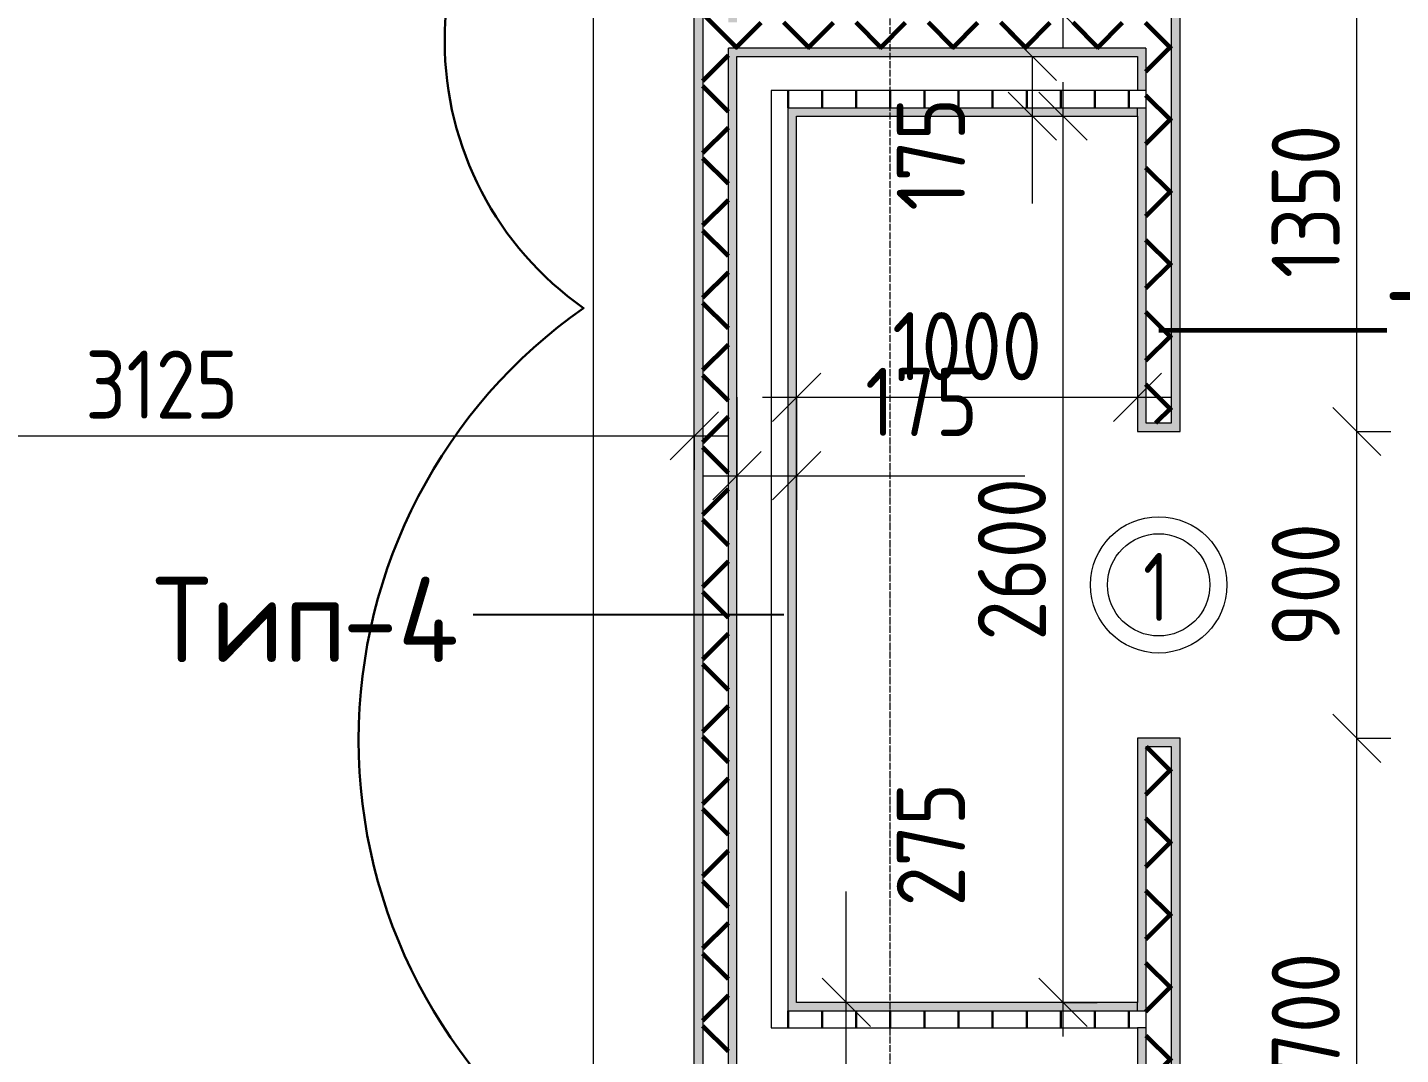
# Model space of a CAD drawing. Header units: millimetres. Extents: x -60946 to 138510, y -262288 to 24501.
# Drawn here: x -11722 to -7694, y -146871 to -143857 of the extents above; entities that cross this region are included whole.
import ezdxf

# ---------------------------------------------------------------- set-up
doc = ezdxf.new("R2010")
doc.units = ezdxf.units.MM
doc.linetypes.add('ADSK_Линия сетки', pattern=[25, 20, -2.5, 0, -2.5])
for name, color, linetype, lineweight in [('2)Тип-2', 3, 'Continuous', 60), ('Марки дверей', 7, 'Continuous', 20), ('Оси', 7, 'Continuous', 9), ('Размеры', 7, 'Continuous', 9), ('Стены внутренние', 7, 'Continuous', 18), ('Стены штриховка', 7, 'Continuous', 9)]:
    doc.layers.add(name, color=color, linetype=linetype, lineweight=lineweight)
doc.layers.add('2)Тип-4', color=7, linetype='Continuous', lineweight=30, true_color=0x0080c0)
doc.styles.add('GOST Common_3', font='', dxfattribs={"width": 0.9, "height": 200})
doc.styles.add('GOST Common_4', font='', dxfattribs={"height": 250})
doc.styles.add('GOST Common_B', font='', dxfattribs={"width": 0.8, "height": 200})
doc.styles.get('GOST Common_3').set_extended_font_data('GOST Common')
doc.styles.get('GOST Common_4').set_extended_font_data('GOST Common')
doc.styles.get('GOST Common_B').set_extended_font_data('GOST Common', bold=True)
doc.dimstyles.new('ADSK_Основной_2_0', dxfattribs={"dimscale": 304.8, "dimtxt": 201.142999, "dimasz": 0.463911, "dimexe": 0.328084, "dimexo": 0.328084, "dimgap": 0.164042, "dimtad": 1, "dimdec": 3, "dimrnd": 0.001, "dimdsep": 46, "dimtxsty": 'GOST Common_3', "dimblk1": 'OBLIQUE', "dimblk2": 'OBLIQUE', "dimsah": 1, "dimcen": 0.09, "dimdle": 0.328084, "dimazin": 2, "dimtfac": 1, "dimtdec": 4, "dimtix": 1, "dimtmove": 0, "dimatfit": 3, "dimfxl": 1, "dimtvp": 1, "dimtolj": 1, "dimtzin": 0, "dimlwd": 20, "dimlwe": 20, "dimarcsym": 2})
doc.dimstyles.new('ADSK_Основной_2_0_1', dxfattribs={"dimscale": 304.8, "dimtxt": 201.142999, "dimasz": 0.463911, "dimexe": 0.328084, "dimexo": 0.328084, "dimgap": 0.164042, "dimtad": 1, "dimdec": 3, "dimrnd": 0.001, "dimdsep": 46, "dimtxsty": 'GOST Common_3', "dimblk1": 'OBLIQUE', "dimblk2": 'OBLIQUE', "dimsah": 1, "dimcen": 0.09, "dimdle": 0.328084, "dimazin": 2, "dimtfac": 1, "dimtdec": 4, "dimtix": 1, "dimtmove": 1, "dimatfit": 3, "dimfxl": 1, "dimtvp": 1, "dimtolj": 1, "dimtzin": 0, "dimlwd": 20, "dimlwe": 20, "dimarcsym": 2})
doc.dimstyles.new('ADSK_Основной_2_0_2', dxfattribs={"dimscale": 304.8, "dimtxt": 201.142999, "dimasz": 0.463911, "dimexe": 0.328084, "dimexo": 0.328084, "dimgap": 0.164042, "dimtad": 1, "dimdec": 3, "dimrnd": 0.001, "dimdsep": 46, "dimtxsty": 'GOST Common_3', "dimblk1": 'OBLIQUE', "dimblk2": 'OBLIQUE', "dimsah": 1, "dimcen": 0.09, "dimdle": 0.328084, "dimazin": 2, "dimtfac": 1, "dimtdec": 4, "dimtix": 1, "dimtmove": 0, "dimatfit": 3, "dimfxl": 1, "dimtvp": 1, "dimtolj": 1, "dimtzin": 0, "dimlwd": 20, "dimlwe": 20, "dimarcsym": 2})
pattern_1 = [(45, (9.36, -150597.75), (-106.066, 106.066), []), (135, (9.36, -150597.75), (-106.066, -106.066), [])]
pattern_2 = [(90, (9.36, -150597.75), (-100, 6e-15), [])]

# ---------------------------------------------------------------- blocks, each defined once
blk = doc.blocks.new('_Oblique')
at = {"color": 0, "linetype": 'ByBlock', "lineweight": -2}
blk.add_line((-0.5, -0.5), (0.5, 0.5), dxfattribs=at)
blk = doc.blocks.new('*D5321')
at = {"layer": 'Defpoints', "color": 0, "transparency": 16777216}
for p in [(-9962, -138507.8), (-10061.9, -147767.8), (-9765.6, -147767.8)]:
    blk.add_point(p, dxfattribs=at)
at = {"layer": 'Размеры', "color": 0, "lineweight": 20, "transparency": 16777216}
for p, q in [((-10061.9, -138407.8), (-10061.9, -147867.8)), ((-10062, -138507.8), (-10161.9, -138507.8)), ((-9865.6, -147767.8), (-10161.9, -147767.8))]:
    blk.add_line(p, q, dxfattribs=at)
at = {"layer": 'Размеры', "color": 0, "lineweight": 20, "transparency": 16777216, "xscale": 141.4, "yscale": 141.4, "zscale": 141.4}
for p, rotation in [((-10061.9, -138507.8), 90), ((-10061.9, -147767.8), 270)]:
    blk.add_blockref('_Oblique', p, dxfattribs=dict(at, rotation=rotation))
at = {"layer": 'Размеры', "color": 0, "lineweight": 9, "transparency": 16777216, "insert": (-10211.9, -143137.8), "char_height": 200, "width": 605.475, "attachment_point": 5, "rotation": 90, "style": 'GOST Common_3'}
blk.add_mtext('\\A1;9260', dxfattribs=at)
blk = doc.blocks.new('*D5373')
at = {"layer": 'Defpoints', "color": 0, "transparency": 16777216}
for p in [(-7921.8, -145942.8), (-7821.8, -145942.8), (-7921.8, -147642.8)]:
    blk.add_point(p, dxfattribs=at)
at = {"layer": 'Размеры', "color": 0, "lineweight": 20, "transparency": 16777216}
for p, q in [((-7821.8, -147742.8), (-7821.8, -145842.8)), ((-7821.8, -145942.8), (-7721.8, -145942.8)), ((-7821.8, -147642.8), (-7721.8, -147642.8))]:
    blk.add_line(p, q, dxfattribs=at)
at = {"layer": 'Размеры', "color": 0, "lineweight": 20, "transparency": 16777216, "xscale": 141.4, "yscale": 141.4, "zscale": 141.4}
for p, rotation in [((-7821.8, -145942.8), 90), ((-7821.8, -147642.8), 270)]:
    blk.add_blockref('_Oblique', p, dxfattribs=dict(at, rotation=rotation))
at = {"layer": 'Размеры', "color": 0, "lineweight": 9, "transparency": 16777216, "insert": (-7971.8, -146792.8), "char_height": 200, "width": 560.473, "attachment_point": 5, "rotation": 90, "style": 'GOST Common_3'}
blk.add_mtext('\\A1;1700', dxfattribs=at)
blk = doc.blocks.new('*D5374')
at = {"layer": 'Defpoints', "color": 0, "transparency": 16777216}
for p in [(-7921.8, -145042.8), (-7821.8, -145042.8), (-7921.8, -145942.8)]:
    blk.add_point(p, dxfattribs=at)
at = {"layer": 'Размеры', "color": 0, "lineweight": 20, "transparency": 16777216}
for p, q in [((-7821.8, -146042.8), (-7821.8, -144942.8)), ((-7821.8, -145042.8), (-7721.8, -145042.8)), ((-7821.8, -145942.8), (-7721.8, -145942.8))]:
    blk.add_line(p, q, dxfattribs=at)
at = {"layer": 'Размеры', "color": 0, "lineweight": 20, "transparency": 16777216, "xscale": 141.4, "yscale": 141.4, "zscale": 141.4}
for p, rotation in [((-7821.8, -145042.8), 90), ((-7821.8, -145942.8), 270)]:
    blk.add_blockref('_Oblique', p, dxfattribs=dict(at, rotation=rotation))
at = {"layer": 'Размеры', "color": 0, "lineweight": 9, "transparency": 16777216, "insert": (-7971.8, -145492.8), "char_height": 200, "width": 454.106, "attachment_point": 5, "rotation": 90, "style": 'GOST Common_3'}
blk.add_mtext('\\A1;900', dxfattribs=at)
blk = doc.blocks.new('*D5375')
at = {"layer": 'Defpoints', "color": 0, "transparency": 16777216}
for p in [(-7921.8, -143692.8), (-7821.8, -143692.8), (-7921.8, -145042.8)]:
    blk.add_point(p, dxfattribs=at)
at = {"layer": 'Размеры', "color": 0, "lineweight": 20, "transparency": 16777216}
for p, q in [((-7821.8, -145142.8), (-7821.8, -143592.8)), ((-7821.8, -143692.8), (-7721.8, -143692.8)), ((-7821.8, -145042.8), (-7721.8, -145042.8))]:
    blk.add_line(p, q, dxfattribs=at)
at = {"layer": 'Размеры', "color": 0, "lineweight": 20, "transparency": 16777216, "xscale": 141.4, "yscale": 141.4, "zscale": 141.4}
for p, rotation in [((-7821.8, -143692.8), 90), ((-7821.8, -145042.8), 270)]:
    blk.add_blockref('_Oblique', p, dxfattribs=dict(at, rotation=rotation))
at = {"layer": 'Размеры', "color": 0, "lineweight": 9, "transparency": 16777216, "insert": (-7971.8, -144367.8), "char_height": 200, "width": 560.473, "attachment_point": 5, "rotation": 90, "style": 'GOST Common_3'}
blk.add_mtext('\\A1;1350', dxfattribs=at)
blk = doc.blocks.new('*D5381')
at = {"layer": 'Defpoints', "color": 0, "transparency": 16777216}
for p in [(-8783.9, -141392.8), (-8683.9, -141392.8), (-8783.9, -143817.8)]:
    blk.add_point(p, dxfattribs=at)
at = {"layer": 'Размеры', "color": 0, "lineweight": 20, "transparency": 16777216}
for p, q in [((-8683.9, -143917.8), (-8683.9, -141292.8)), ((-8683.9, -141392.8), (-8583.9, -141392.8)), ((-8683.9, -143817.8), (-8583.9, -143817.8))]:
    blk.add_line(p, q, dxfattribs=at)
at = {"layer": 'Размеры', "color": 0, "lineweight": 20, "transparency": 16777216, "xscale": 141.4, "yscale": 141.4, "zscale": 141.4}
for p, rotation in [((-8683.9, -141392.8), 90), ((-8683.9, -143817.8), 270)]:
    blk.add_blockref('_Oblique', p, dxfattribs=dict(at, rotation=rotation))
at = {"layer": 'Размеры', "color": 0, "lineweight": 9, "transparency": 16777216, "insert": (-8833.9, -142605.3), "char_height": 200, "width": 625.93, "attachment_point": 5, "rotation": 90, "style": 'GOST Common_3'}
blk.add_mtext('\\A1;2425', dxfattribs=at)
blk = doc.blocks.new('*D5382')
at = {"layer": 'Defpoints', "color": 0, "transparency": 16777216}
for p in [(-9319.7, -146717.8), (-8783.9, -146717.8), (-8990.6, -146992.8)]:
    blk.add_point(p, dxfattribs=at)
at = {"layer": 'Размеры', "color": 0, "lineweight": 20, "transparency": 16777216}
for p, q in [((-9319.7, -146717.8), (-9319.7, -146392.5)), ((-8883.9, -146717.8), (-9419.7, -146717.8)), ((-9319.7, -147092.8), (-9319.7, -146717.8)), ((-9090.6, -146992.8), (-9419.7, -146992.8))]:
    blk.add_line(p, q, dxfattribs=at)
at = {"layer": 'Размеры', "color": 0, "lineweight": 20, "transparency": 16777216, "xscale": 141.4, "yscale": 141.4, "zscale": 141.4}
for p, rotation in [((-9319.7, -146717.8), 90), ((-9319.7, -146992.8), 270)]:
    blk.add_blockref('_Oblique', p, dxfattribs=dict(at, rotation=rotation))
at = {"layer": 'Размеры', "color": 0, "lineweight": 9, "transparency": 16777216, "insert": (-9171.6, -146436.2), "char_height": 200, "width": 454.106, "attachment_point": 1, "rotation": 90, "line_spacing_factor": 1.022761, "style": 'GOST Common_3'}
blk.add_mtext('\\A1;275', dxfattribs=at)
blk = doc.blocks.new('*D5383')
at = {"layer": 'Defpoints', "color": 0, "transparency": 16777216}
for p in [(-8783.9, -144117.8), (-8683.9, -144117.8), (-8783.9, -146717.8)]:
    blk.add_point(p, dxfattribs=at)
at = {"layer": 'Размеры', "color": 0, "lineweight": 20, "transparency": 16777216}
for p, q in [((-8683.9, -146817.8), (-8683.9, -144017.8)), ((-8683.9, -144117.8), (-8583.9, -144117.8)), ((-8683.9, -146717.8), (-8583.9, -146717.8))]:
    blk.add_line(p, q, dxfattribs=at)
at = {"layer": 'Размеры', "color": 0, "lineweight": 20, "transparency": 16777216, "xscale": 141.4, "yscale": 141.4, "zscale": 141.4}
for p, rotation in [((-8683.9, -144117.8), 90), ((-8683.9, -146717.8), 270)]:
    blk.add_blockref('_Oblique', p, dxfattribs=dict(at, rotation=rotation))
at = {"layer": 'Размеры', "color": 0, "lineweight": 9, "transparency": 16777216, "insert": (-8833.9, -145417.8), "char_height": 200, "width": 605.475, "attachment_point": 5, "rotation": 90, "style": 'GOST Common_3'}
blk.add_mtext('\\A1;2600', dxfattribs=at)
blk = doc.blocks.new('*D5384')
at = {"layer": 'Defpoints', "color": 0, "transparency": 16777216}
for p in [(-8783.9, -143942.8), (-8774, -143942.8), (-8783.9, -144117.8)]:
    blk.add_point(p, dxfattribs=at)
at = {"layer": 'Размеры', "color": 0, "lineweight": 20, "transparency": 16777216}
for p, q in [((-8774, -143942.8), (-8774, -144217.8)), ((-8683.9, -143942.8), (-8674, -143942.8)), ((-8774, -144117.8), (-8774, -144373.9)), ((-8683.9, -144117.8), (-8674, -144117.8))]:
    blk.add_line(p, q, dxfattribs=at)
at = {"layer": 'Размеры', "color": 0, "lineweight": 20, "transparency": 16777216, "xscale": 141.4, "yscale": 141.4, "zscale": 141.4}
for p, rotation in [((-8774, -143942.8), 90), ((-8774, -144117.8), 270)]:
    blk.add_blockref('_Oblique', p, dxfattribs=dict(at, rotation=rotation))
at = {"layer": 'Размеры', "color": 0, "lineweight": 9, "transparency": 16777216, "insert": (-9171.6, -144395.2), "char_height": 200, "width": 409.104, "attachment_point": 1, "rotation": 90, "line_spacing_factor": 1.022761, "style": 'GOST Common_3'}
blk.add_mtext('\\A1;175', dxfattribs=at)
blk = doc.blocks.new('*D5385')
at = {"layer": 'Defpoints', "color": 0, "transparency": 16777216}
for p in [(-9640.6, -144842.6), (-9465.6, -144842.6), (-9465.6, -145172.6)]:
    blk.add_point(p, dxfattribs=at)
at = {"layer": 'Размеры', "color": 0, "lineweight": 20, "transparency": 16777216}
for p, q in [((-9640.6, -144942.6), (-9640.6, -145272.6)), ((-9465.6, -144942.6), (-9465.6, -145272.6)), ((-9740.6, -145172.6), (-9465.6, -145172.6)), ((-9465.6, -145172.6), (-8795.7, -145172.6))]:
    blk.add_line(p, q, dxfattribs=at)
at = {"layer": 'Размеры', "color": 0, "lineweight": 20, "transparency": 16777216, "xscale": 141.4, "yscale": 141.4, "zscale": 141.4, "rotation": 180}
blk.add_blockref('_Oblique', (-9640.6, -145172.6), dxfattribs=at)
at = {"layer": 'Размеры', "color": 0, "lineweight": 20, "transparency": 16777216, "xscale": 141.4, "yscale": 141.4, "zscale": 141.4}
blk.add_blockref('_Oblique', (-9465.6, -145172.6), dxfattribs=at)
at = {"layer": 'Размеры', "color": 0, "lineweight": 9, "transparency": 16777216, "insert": (-9264.5, -144856), "char_height": 200, "width": 409.104, "attachment_point": 1, "line_spacing_factor": 1.022761, "style": 'GOST Common_3'}
blk.add_mtext('\\A1;175', dxfattribs=at)
blk = doc.blocks.new('*D5386')
at = {"layer": 'Defpoints', "color": 0, "transparency": 16777216}
for p in [(-9465.6, -144842.6), (-8465.6, -144842.6), (-8465.6, -144942.6)]:
    blk.add_point(p, dxfattribs=at)
at = {"layer": 'Размеры', "color": 0, "lineweight": 20, "transparency": 16777216}
for p, q in [((-9565.6, -144942.6), (-8365.6, -144942.6)), ((-9465.6, -144942.6), (-9465.6, -145042.6)), ((-8465.6, -144942.6), (-8465.6, -145042.6))]:
    blk.add_line(p, q, dxfattribs=at)
at = {"layer": 'Размеры', "color": 0, "lineweight": 20, "transparency": 16777216, "xscale": 141.4, "yscale": 141.4, "zscale": 141.4, "rotation": 180}
blk.add_blockref('_Oblique', (-9465.6, -144942.6), dxfattribs=at)
at = {"layer": 'Размеры', "color": 0, "lineweight": 20, "transparency": 16777216, "xscale": 141.4, "yscale": 141.4, "zscale": 141.4}
blk.add_blockref('_Oblique', (-8465.6, -144942.6), dxfattribs=at)
at = {"layer": 'Размеры', "color": 0, "lineweight": 9, "transparency": 16777216, "insert": (-8965.6, -144792.6), "char_height": 200, "width": 560.473, "attachment_point": 5, "style": 'GOST Common_3'}
blk.add_mtext('\\A1;1000', dxfattribs=at)
blk = doc.blocks.new('*D5591')
at = {"layer": 'Defpoints', "color": 0, "transparency": 16777216}
for p in [(-12890.6, -144567.8), (-9765.6, -144955.4), (-9765.6, -145055.4)]:
    blk.add_point(p, dxfattribs=at)
at = {"layer": 'Размеры', "color": 0, "lineweight": 20, "transparency": 16777216}
for p, q in [((-12890.6, -144667.8), (-12890.6, -145155.4)), ((-12990.6, -145055.4), (-9665.6, -145055.4)), ((-9765.6, -145055.4), (-9765.6, -145155.4))]:
    blk.add_line(p, q, dxfattribs=at)
at = {"layer": 'Размеры', "color": 0, "lineweight": 20, "transparency": 16777216, "xscale": 141.4, "yscale": 141.4, "zscale": 141.4, "rotation": 180}
blk.add_blockref('_Oblique', (-12890.6, -145055.4), dxfattribs=at)
at = {"layer": 'Размеры', "color": 0, "lineweight": 20, "transparency": 16777216, "xscale": 141.4, "yscale": 141.4, "zscale": 141.4}
blk.add_blockref('_Oblique', (-9765.6, -145055.4), dxfattribs=at)
at = {"layer": 'Размеры', "color": 0, "lineweight": 9, "transparency": 16777216, "insert": (-11328.1, -144905.4), "char_height": 200, "width": 560.473, "attachment_point": 5, "style": 'GOST Common_3'}
blk.add_mtext('\\A1;3125', dxfattribs=at)
blk = doc.blocks.new('М_двери1 - Марка экземпляра 2-3719212-Кладочный план 3-го этажа')
at = {"layer": 'Марки дверей'}
for radius in [2, 1.5]:
    blk.add_circle((0, 0), radius, dxfattribs=at)

msp = doc.modelspace()

# ---------------------------------------------------------------- hatches: boundary and pattern name
at = {"layer": '2)Тип-2'}
h = msp.add_hatch(color=256, dxfattribs=at)
h.paths.add_polyline_path([(-9740.6385, -147767.7816), (-9740.6385, -138532.7816), (-9765.6385, -138532.7816), (-9765.6385, -147767.7816)])
h.paths.add_polyline_path([(-9740.6385, -137982.7816), (-9740.6385, -137842.7816), (-9765.6385, -137842.7816), (-9765.6385, -137982.7816)])
h.paths.add_polyline_path([(-9765.6385, -137192.7816), (-9740.6385, -137192.7816), (-9740.6385, -134442.7816), (-9765.6385, -134442.7816), (-9765.6385, -136793.4613)])
h.paths.add_polyline_path([(-9740.6385, -132942.7816), (-9740.6385, -129017.7816), (-9765.6385, -129017.7816), (-9765.6385, -132942.7816)])
h.paths.add_polyline_path([(-9740.6385, -127767.7816), (-9740.6385, -126842.7816), (-9765.6385, -126842.7816), (-9765.6385, -127767.7816)])
h = msp.add_hatch(color=256, dxfattribs=at)
h.paths.add_polyline_path([(-9640.6385, -147667.7816), (-9640.6385, -143917.7816), (-9665.6385, -143917.7816), (-9665.6385, -147667.7816)])
h.paths.add_polyline_path([(-9665.6385, -143842.7816), (-9640.6385, -143842.7816), (-9640.6385, -141367.7816), (-9665.6385, -141367.7816), (-9665.6385, -143603.5643)])
h.paths.add_polyline_path([(-9665.6385, -141292.7816), (-9640.6385, -141292.7816), (-9640.6385, -138622.7816), (-9665.6385, -138622.7816), (-9665.6385, -140879.5231)])
h.paths.add_polyline_path([(-9640.6385, -138572.7816), (-9640.6385, -138507.7816), (-9765.6385, -138507.7816), (-9765.6385, -138532.7816), (-9665.6385, -138532.7816), (-9665.6385, -138572.7816)])
h.paths.add_polyline_path([(-9765.6385, -138007.7816), (-9640.6385, -138007.7816), (-9640.6385, -137932.7816), (-9665.6385, -137932.7816), (-9665.6385, -137982.7816), (-9765.6385, -137982.7816)])
h.paths.add_polyline_path([(-9665.6385, -137882.7816), (-9640.6385, -137882.7816), (-9640.6385, -137817.7816), (-9765.6385, -137817.7816), (-9765.6385, -137842.7816), (-9665.6385, -137842.7816)])
h.paths.add_polyline_path([(-9640.6385, -137217.7816), (-9640.6385, -137142.7816), (-9665.6385, -137142.7816), (-9665.6385, -137192.7816), (-9765.6385, -137192.7816), (-9765.6385, -137217.7816)])
h.paths.add_polyline_path([(-9640.6385, -137092.7816), (-9640.6385, -135967.7816), (-9665.6385, -135967.7816), (-9665.6385, -137092.7816)])
h.paths.add_polyline_path([(-9665.6385, -135917.7816), (-9640.6385, -135917.7816), (-9640.6385, -134592.7816), (-9665.6385, -134592.7816), (-9665.6385, -135431.4407)])
h.paths.add_polyline_path([(-9665.6385, -134542.7816), (-9640.6385, -134542.7816), (-9640.6385, -134417.7816), (-9765.6385, -134417.7816), (-9765.6385, -134442.7816), (-9665.6385, -134442.7816)])
h.paths.add_polyline_path([(-9640.6385, -132967.7816), (-9640.6385, -132842.7816), (-9665.6385, -132842.7816), (-9665.6385, -132942.7816), (-9765.6385, -132942.7816), (-9765.6385, -132967.7816)])
h.paths.add_polyline_path([(-9665.6385, -132792.7816), (-9640.6385, -132792.7816), (-9640.6385, -130042.7816), (-9665.6385, -130042.7816), (-9665.6385, -132707.3995)])
h.paths.add_polyline_path([(-9640.6385, -129992.7816), (-9640.6385, -129192.7816), (-9665.6385, -129192.7816), (-9665.6385, -129992.7816)])
h.paths.add_polyline_path([(-9640.6385, -129142.7816), (-9640.6385, -128992.7816), (-9765.6385, -128992.7816), (-9765.6385, -129017.7816), (-9665.6385, -129017.7816), (-9665.6385, -129142.7816)])
h.paths.add_polyline_path([(-9640.6385, -127792.7816), (-9640.6385, -127642.7816), (-9665.6385, -127642.7816), (-9665.6385, -127767.7816), (-9765.6385, -127767.7816), (-9765.6385, -127792.7816)])
h.paths.add_polyline_path([(-9665.6385, -127592.7816), (-9640.6385, -127592.7816), (-9640.6385, -126842.7816), (-9665.6385, -126842.7816), (-9665.6385, -127259.3171)])
h = msp.add_hatch(dxfattribs=at)
h.set_pattern_fill('FP_4', color=256, style=0, pattern_type=2)
h.set_pattern_definition(pattern_1)
h.paths.add_polyline_path([(-9740.6385, -147742.7816), (-9665.6385, -147742.7816), (-9665.6385, -138532.7816), (-9740.6385, -138532.7816), (-9740.6385, -147689.6261)])
h.paths.add_polyline_path([(-9740.6385, -137982.7816), (-9665.6385, -137982.7816), (-9665.6385, -137842.7816), (-9740.6385, -137842.7816)])
h.paths.add_polyline_path([(-9665.6385, -137192.7816), (-9665.6385, -134442.7816), (-9740.6385, -134442.7816), (-9740.6385, -137192.7816)])
h.paths.add_polyline_path([(-9665.6385, -132942.7816), (-9665.6385, -129017.7816), (-9740.6385, -129017.7816), (-9740.6385, -132942.7816)])
h.paths.add_polyline_path([(-9665.6385, -127767.7816), (-9665.6385, -126842.7816), (-9740.6385, -126842.7816), (-9740.6385, -127767.7816)])
h = msp.add_hatch(color=256, dxfattribs=at)
h.paths.add_polyline_path([(-8365.6385, -143942.7816), (-8340.6385, -143942.7816), (-8340.6385, -143717.7816), (-8365.6385, -143717.7816), (-8365.6385, -143917.7816)])
h.paths.add_polyline_path([(-8340.6385, -142767.7816), (-8340.6385, -141267.7816), (-8365.6385, -141267.7816), (-8365.6385, -142767.7816)])
h = msp.add_hatch(dxfattribs=at)
h.set_pattern_fill('FP_4', color=256, style=0, pattern_type=2)
h.set_pattern_definition(pattern_1)
h.paths.add_polyline_path([(-8365.6385, -143917.7816), (-8365.6385, -143717.7816), (-8440.6385, -143717.7816), (-8440.6385, -143917.7816)])
h.paths.add_polyline_path([(-8365.6385, -142767.7816), (-8365.6385, -141292.7816), (-8440.6385, -141292.7816), (-8440.6385, -142767.7816)])
h = msp.add_hatch(dxfattribs=at)
h.set_pattern_fill('FP_4', color=256, style=0, pattern_type=2)
h.set_pattern_definition(pattern_1)
h.paths.add_polyline_path([(-9665.6385, -143917.7816), (-8440.6385, -143917.7816), (-8440.6385, -143842.7816), (-9665.6385, -143842.7816)])
msp.add_hatch(color=256, dxfattribs=at).paths.add_polyline_path([(-8465.6385, -143942.7816), (-8440.6385, -143942.7816), (-8440.6385, -143917.7816), (-9640.6385, -143917.7816), (-9640.6385, -143942.7816), (-8608.8585, -143942.7816)])
h = msp.add_hatch(dxfattribs=at)
h.set_pattern_fill('FP_4', color=256, style=0, pattern_type=2)
h.set_pattern_definition(pattern_1)
h.paths.add_polyline_path([(-8440.6385, -147667.7816), (-8365.6385, -147667.7816), (-8365.6385, -145967.7816), (-8440.6385, -145967.7816), (-8440.6385, -147642.7816)])
h.paths.add_polyline_path([(-8365.6385, -145017.7816), (-8365.6385, -143917.7816), (-8440.6385, -143917.7816), (-8440.6385, -145017.7816)])
h = msp.add_hatch(color=256, dxfattribs=at)
h.paths.add_polyline_path([(-8440.6385, -147642.7816), (-8440.6385, -146792.7816), (-8465.6385, -146792.7816), (-8465.6385, -147642.7816)])
h.paths.add_polyline_path([(-8465.6385, -146742.7816), (-8440.6385, -146742.7816), (-8440.6385, -145967.7816), (-8340.6385, -145967.7816), (-8340.6385, -145942.7816), (-8465.6385, -145942.7816), (-8465.6385, -146717.7816)])
h.paths.add_polyline_path([(-8465.6385, -145042.7816), (-8340.6385, -145042.7816), (-8340.6385, -145017.7816), (-8440.6385, -145017.7816), (-8440.6385, -144092.7816), (-8465.6385, -144092.7816), (-8465.6385, -144965.5849)])
h.paths.add_polyline_path([(-8440.6385, -144042.7816), (-8440.6385, -143942.7816), (-8465.6385, -143942.7816), (-8465.6385, -144042.7816)])
h = msp.add_hatch(color=256, dxfattribs=at)
h.paths.add_polyline_path([(-8340.6385, -147642.7816), (-8340.6385, -145967.7816), (-8365.6385, -145967.7816), (-8365.6385, -147642.7816)])
h.paths.add_polyline_path([(-8365.6385, -145017.7816), (-8340.6385, -145017.7816), (-8340.6385, -143942.7816), (-8365.6385, -143942.7816), (-8365.6385, -144965.5849)])
at = {"layer": '2)Тип-4', "true_color": 0x0080c0, "transparency": 33554687}
h = msp.add_hatch(dxfattribs=at)
h.set_pattern_fill('FP_6', color=142, style=0, pattern_type=2)
h.set_pattern_definition(pattern_2)
h.paths.add_polyline_path([(-8608.8585, -144092.7816), (-8440.6385, -144092.7816), (-8440.6385, -144042.7816), (-9540.6385, -144042.7816), (-9540.6385, -144092.7816), (-9490.6385, -144092.7816)])
for points in [[(-9490.6385, -144117.7816), (-8465.6385, -144117.7816), (-8465.6385, -144092.7816), (-9490.6385, -144092.7816)], [(-9465.6385, -146742.7816), (-9465.6385, -144117.7816), (-9490.6385, -144117.7816), (-9490.6385, -146742.7816)], [(-9465.6385, -146742.7816), (-8465.6385, -146742.7816), (-8465.6385, -146717.7816), (-9465.6385, -146717.7816)]]:
    msp.add_hatch(color=142, dxfattribs=at).paths.add_polyline_path(points)
h = msp.add_hatch(dxfattribs=at)
h.set_pattern_fill('FP_6', color=142, style=0, pattern_type=2)
h.set_pattern_definition(pattern_2)
h.paths.add_polyline_path([(-9490.6385, -146792.7816), (-8440.6385, -146792.7816), (-8440.6385, -146742.7816), (-9490.6385, -146742.7816)])

# ---------------------------------------------------------------- linework, layer by layer
at = {"layer": '2)Тип-2'}
msp.add_line((-8403.1385, -144745.1269), (-7733.6069, -144745.1269), dxfattribs=at)
at = {"layer": '2)Тип-4', "lineweight": 25}
msp.add_line((-9503.1385, -145580.3602), (-10414.4545, -145580.3602), dxfattribs=at)
at = {"layer": '2)Тип-4', "color": 5}
msp.add_lwpolyline([(-10090.5283, -147215.644, -0.52056705), (-10090.5283, -144680.5579, -0.52056705), (-10090.5283, -143115.4729, -0.52056705), (-10090.5283, -141654.9888, -0.52056705), (-8570.9543, -141204.6452, -0.52056705), (-5899.531, -141204.6452, -0.52056705), (-3524.9462, -141204.6452, -0.52056705), (-3431.5557, -142612.4536, -0.52056705), (-3431.5557, -144438.0897, -0.52056705), (-3431.5557, -147145.511, -0.52056705), (-5497.3862, -147215.644, -0.52056705), (-8003.3429, -147215.644, -0.52056705)], format="xyb", close=True, dxfattribs=at)
at = {"layer": 'Оси', "linetype": 'ADSK_Линия сетки', "lineweight": 5}
msp.add_line((-9190.6385, -161571.6329), (-9190.6385, -126096.8365), dxfattribs=at)
at = {"layer": 'Стены внутренние', "lineweight": 5}
for p, q in [((-9765.6385, -147767.7816), (-9765.6385, -138507.7816)), ((-8340.6385, -145042.7816), (-8340.6385, -143692.7816)), ((-9640.6385, -147642.7816), (-9640.6385, -143942.7816)), ((-9640.6385, -143942.7816), (-8465.6385, -143942.7816)), ((-8465.6385, -143942.7816), (-8465.6385, -144042.7816)), ((-8465.6385, -144042.7816), (-9540.6385, -144042.7816)), ((-9540.6385, -144042.7816), (-9540.6385, -146792.7816)), ((-9465.6385, -144117.7816), (-8465.6385, -144117.7816)), ((-9465.6385, -146717.7816), (-9465.6385, -144117.7816)), ((-8465.6385, -144117.7816), (-8465.6385, -145042.7816)), ((-8465.6385, -145042.7816), (-8340.6385, -145042.7816)), ((-8465.6385, -145942.7816), (-8465.6385, -146717.7816)), ((-8340.6385, -145942.7816), (-8465.6385, -145942.7816)), ((-8340.6385, -147642.7816), (-8340.6385, -145942.7816)), ((-8465.6385, -146717.7816), (-9465.6385, -146717.7816)), ((-9540.6385, -146792.7816), (-8465.6385, -146792.7816)), ((-8465.6385, -146792.7816), (-8465.6385, -147642.7816))]:
    msp.add_line(p, q, dxfattribs=at)
at = {"layer": 'Стены штриховка', "lineweight": 9}
for p, q in [((-9740.6385, -138532.7816), (-9740.6385, -147742.7816)), ((-8365.6385, -145017.7816), (-8365.6385, -143717.7816)), ((-9665.6385, -147667.7816), (-9665.6385, -143917.7816)), ((-8440.6385, -143917.7816), (-9665.6385, -143917.7816)), ((-8440.6385, -143917.7816), (-8440.6385, -145017.7816)), ((-8440.6385, -144042.7816), (-8465.6385, -144042.7816)), ((-9490.6385, -144092.7816), (-8440.6385, -144092.7816)), ((-9490.6385, -146742.7816), (-9490.6385, -144092.7816)), ((-8465.6385, -144117.7816), (-8465.6385, -144092.7816)), ((-8440.6385, -145017.7816), (-8365.6385, -145017.7816)), ((-8440.6385, -145967.7816), (-8440.6385, -147667.7816)), ((-8365.6385, -145967.7816), (-8440.6385, -145967.7816)), ((-8365.6385, -147667.7816), (-8365.6385, -145967.7816)), ((-9490.6385, -146742.7816), (-8440.6385, -146742.7816)), ((-8465.6385, -146742.7816), (-8465.6385, -146717.7816)), ((-8440.6385, -146792.7816), (-8465.6385, -146792.7816))]:
    msp.add_line(p, q, dxfattribs=at)

# ---------------------------------------------------------------- block references
at = {"layer": 'Марки дверей', "lineweight": 5, "xscale": 99.99999999999993, "yscale": 99.99999999999993, "zscale": 99.99999999999993}
msp.add_blockref('М_двери1 - Марка экземпляра 2-3719212-Кладочный план 3-го этажа', (-8403.1385, -145492.7816), dxfattribs=at)

# ---------------------------------------------------------------- texts
at = {"layer": '2)Тип-2', "color": 116, "lineweight": 9, "true_color": 0x008040, "insert": (-7733.6069, -144634.1998), "char_height": 250, "width": 673.4175, "attachment_point": 1, "style": 'GOST Common_4'}
msp.add_mtext('Тип', dxfattribs=at)
at = {"layer": '2)Тип-4', "color": 116, "lineweight": 30, "true_color": 0x008040, "char_height": 250, "attachment_point": 1, "style": 'GOST Common_4'}
for s, insert, width in [('Тип', (-11353.4545, -145469.4331), 673.4175), ('-4', (-10797.8295, -145469.4331), 456.961875)]:
    msp.add_mtext(s, dxfattribs=dict(at, insert=insert, width=width))
at = {"layer": 'Марки дверей', "lineweight": 5, "insert": (-8448.7959, -145399.1227), "char_height": 200, "width": 102.616, "attachment_point": 1, "style": 'GOST Common_B'}
msp.add_mtext('\\fGOST Common|b1|i0|c204|p34|;\\W.8;1', dxfattribs=at)

# ---------------------------------------------------------------- dimensions: what is measured, and where the dimension line sits
at = {"layer": 'Размеры', "lineweight": 9}
for base, p1, p2, override, picture, middle in [((-10061.9379, -147767.7816), (-9961.953, -138507.7816), (-9765.6385, -147767.7816), {"dimpost": '<>', "dimfxl": 9262.080727}, '*D5321', (-10211.9379, -143137.7816)), ((-8683.947, -141392.7816), (-8783.9319, -143817.7816), (-8783.9319, -141392.7816), {"dimpost": '<>', "dimfxl": 2425}, '*D5381', (-8833.947, -142605.2816)), ((-7821.8157, -143692.7816), (-7921.8006, -145042.7816), (-7921.8006, -143692.7816), {"dimpost": '<>', "dimfxl": 1350}, '*D5375', (-7971.8157, -144367.7816)), ((-8683.947, -144117.7816), (-8783.9319, -146717.7816), (-8783.9319, -144117.7816), {"dimpost": '<>', "dimfxl": 2600}, '*D5383', (-8833.947, -145417.7816)), ((-7821.8157, -145042.7816), (-7921.8006, -145942.7816), (-7921.8006, -145042.7816), {"dimpost": '<>', "dimfxl": 900}, '*D5374', (-7971.8157, -145492.7816)), ((-7821.8157, -145942.7816), (-7921.8006, -147642.7816), (-7921.8006, -145942.7816), {"dimpost": '<>', "dimfxl": 1700}, '*D5373', (-7971.8157, -146792.7816))]:
    dim = msp.add_linear_dim(base=base, p1=p1, p2=p2, angle=90, dimstyle='ADSK_Основной_2_0_1', override=override, dxfattribs=at)
    dim.commit()
    dim.dimension.update_dxf_attribs({"geometry": picture, "text_midpoint": middle})
for base, p1, p2, override, picture, middle in [((-8773.9636, -143942.7816), (-8783.9319, -144117.7816), (-8783.9319, -143942.7816), {"dimpost": '<>', "dimfxl": 175}, '*D5384', (-9038.2494, -144373.9452)), ((-9319.6779, -146717.7816), (-8990.6385, -146992.7816), (-8783.9319, -146717.7816), {"dimpost": '<>', "dimfxl": 344.024155}, '*D5382', (-9038.2494, -146392.467))]:
    dim = msp.add_linear_dim(base=base, p1=p1, p2=p2, angle=90, dimstyle='ADSK_Основной_2_0', override=override, dxfattribs=at)
    dim.commit()
    dim.dimension.update_dxf_attribs({"geometry": picture, "text_midpoint": middle, "dimtype": 160, "text_rotation": 90})
for base, p1, p2, dimstyle, override, picture, middle in [((-9765.6385, -145055.364), (-12890.6385, -144567.7816), (-9765.6385, -144955.3791), 'ADSK_Основной_2_0_2', {"dimpost": '<>', "dimfxl": 3148.945352}, '*D5591', (-11328.1385, -144905.364)), ((-8465.6385, -144942.6029), (-9465.6385, -144842.618), (-8465.6385, -144842.618), 'ADSK_Основной_2_0_1', {"dimpost": '<>', "dimfxl": 1000}, '*D5386', (-8965.6385, -144792.6029))]:
    dim = msp.add_linear_dim(base=base, p1=p1, p2=p2, dimstyle=dimstyle, override=override, dxfattribs=at)
    dim.commit()
    dim.dimension.update_dxf_attribs({"geometry": picture, "text_midpoint": middle})
dim = msp.add_linear_dim(base=(-9465.6385, -145172.6287), p1=(-9640.6385, -144842.618), p2=(-9465.6385, -144842.618), dimstyle='ADSK_Основной_2_0', override={"dimpost": '<>', "dimfxl": 175}, dxfattribs=at)
dim.commit()
dim.dimension.update_dxf_attribs({"geometry": '*D5385', "text_midpoint": (-9059.9528, -145172.6287), "dimtype": 160})

doc.saveas('drawing.dxf')
